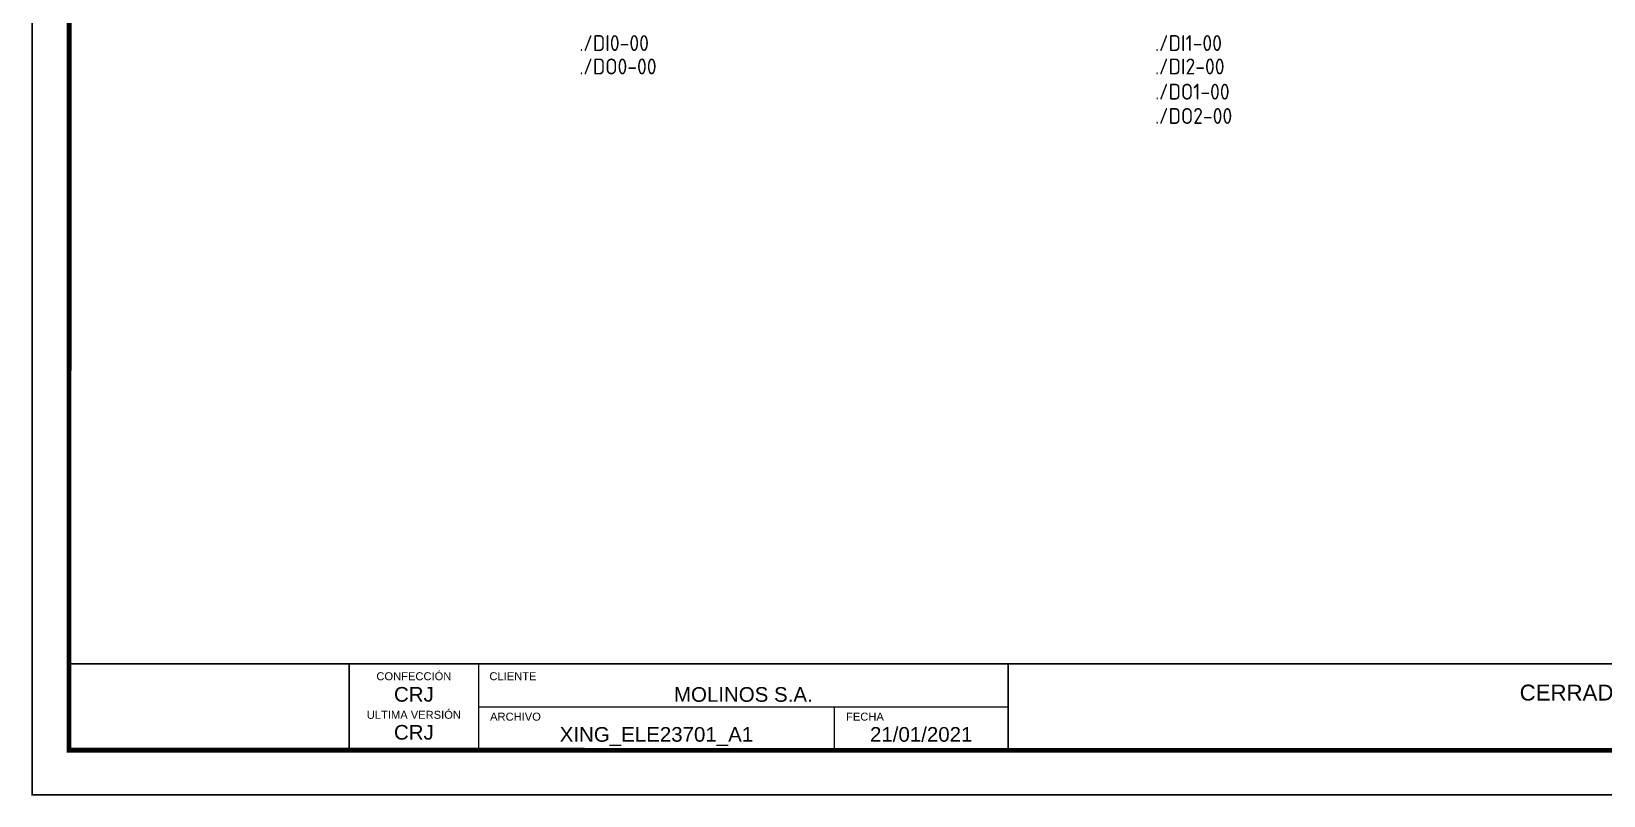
# Model space of a CAD drawing. Header units: millimetres. Extents: x 0 to 420, y 0 to 297.
# Drawn here: x 0 to 247.3, y 0 to 120.1 of the extents above; entities that cross this region are included whole.
import ezdxf
from ezdxf.enums import TextEntityAlignment as Align

# ---------------------------------------------------------------- set-up
doc = ezdxf.new("R2010")
doc.units = ezdxf.units.MM
doc.layers.add('eProC - L2', color=41, linetype='Continuous', lineweight=20)
doc.layers.add('SYMS', color=7, linetype='Continuous')
doc.layers.add('XREF', color=7, linetype='Continuous')
doc.styles.get("Standard").update_dxf_attribs({"font": 'arial.ttf'})
doc.styles.add('WD_IEC', font='ISOCP2.shx', dxfattribs={"width": 0.9, "height": 4})
picture_1 = doc.add_image_def('image1.jpg', size_in_pixel=(564, 174))

# ---------------------------------------------------------------- blocks, each defined once
blk = doc.blocks.new('eproc_rotulo_005')
at = {"layer": 'eProC - L2', "color": 0, "lineweight": 5, "const_width": 0.233}
for points in [[(0.12, 297.12), (420.12, 297.12), (420.12, 0.12), (0.12, 0.12), (0.12, 297.12)], [(5.9, 20.72), (414.37, 20.7)], [(49.98, 7.12), (49.98, 20.72)], [(70.35, 7.12), (70.35, 20.72)], [(153.64, 7.04), (153.64, 20.64)], [(70.35, 13.92), (153.64, 13.92)], [(126.3, 7.12), (126.3, 13.92)]]:
    blk.add_lwpolyline(points, dxfattribs=at)
at = {"layer": 'eProC - L2', "color": 0}
blk.add_lwpolyline([(420.12, 0.12), (420.12, 297.12), (0.12, 297.12), (0.12, 0.12), (420.12, 0.12)], dxfattribs=at)
at = {"layer": 'eProC - L2', "color": 0, "lineweight": 40, "const_width": 0.75}
blk.add_lwpolyline([(5.92, 7.13), (414.37, 7.11), (414.4, 282.24), (5.95, 282.27)], close=True, dxfattribs=at)
at = {"layer": 'eProC - L2', "color": 0, "char_height": 1.2552}
for s, insert, attachment_point in [('{\\fArial|b0|i0|c0|p18;CONFECCIÓN }', (60.16, 18.11), 8), ('{\\fArial|b0|i0|c0|p18;CLIENTE}', (72.05, 18.11), 7), ('{\\fArial|b0|i0|c0|p18;ULTIMA VERSIÓN}', (60.16, 12.05), 8), ('{\\fArial|b0|i0|c0|p18;ARCHIVO}', (72.15, 11.76), 7), ('{\\fArial|b0|i0|c0|p18;FECHA}', (128.15, 11.76), 7)]:
    blk.add_mtext(s, dxfattribs=dict(at, insert=insert, attachment_point=attachment_point))
at = {"layer": 'eProC - L2', "color": 0}
for tag, height, p in [('DESC', 2.5, (262.25, 14.94)), ('CONF', 2.31, (60.16, 14.76)), ('CLIENTE', 2.31, (111.99, 14.74)), ('ULT', 2.31, (60.16, 8.79)), ('ARCH', 2.31, (98.32, 8.46)), ('FECHA', 2.31, (139.97, 8.46)), ('DESC_2', 1.8, (262.25, 10.51))]:
    blk.add_attdef(tag, text='', height=height, dxfattribs=at).set_placement(p, align=Align.CENTER)
for tag, p in [('GR_01', (386.11, 17)), ('PGRAL', (411.35, 17.92)), ('PG_01', (382.35, 11.13)), ('PT', (394.05, 11.13)), ('PAGT', (408.55, 11.13))]:
    blk.add_attdef(tag, text='', height=3, dxfattribs=at).set_placement(p, align=Align.MIDDLE_CENTER)
at = {"layer": 'eProC - L2', "color": 0, "flags": 9}
blk.add_attdef('WD_TB', (0.12, 0.12), '', height=2.5, dxfattribs=at)
at = {"layer": 'eProC - L2', "color": 0}
image = blk.add_image(picture_1, insert=(5.9, 7.12), size_in_units=(44.08, 13.6), dxfattribs=at)
image.dxf.flags = 7
blk = doc.blocks.new('HA2S1_REF')
at = {"insert": (-0.06, -1.16), "char_height": 2.5, "attachment_point": 7, "style": 'WD_IEC'}
blk.add_mtext_dynamic_manual_height_columns('./', width=7.4899, gutter_width=12.5, heights=[0], dxfattribs=at)
at = {"style": 'WD_IEC', "flags": 8}
blk.add_attdef('SIGCODE', (0, 3), '', height=2.5, dxfattribs=at)
at = {"style": 'WD_IEC'}
blk.add_attdef('XREF', (2.04, -1.16), '', height=2.5, dxfattribs=at)
blk.add_attdef('DESC1', text='', height=2.5, dxfattribs=at).set_placement((4.5, -4.1), align=Align.MIDDLE_CENTER)

msp = doc.modelspace()

# ---------------------------------------------------------------- block references
ref = msp.add_blockref('eproc_rotulo_005', (0, 0))
ref.add_attrib('FECHA', '21/01/2021', dxfattribs={"layer": 'eProC - L2', "height": 2.305}).set_placement((139.97, 8.46), align=Align.CENTER)
ref.add_attrib('CLIENTE', 'MOLINOS S.A.', dxfattribs={"layer": 'eProC - L2', "height": 2.3051}).set_placement((111.99, 14.74), align=Align.CENTER)
ref.add_attrib('CONF', 'CRJ', dxfattribs={"layer": 'eProC - L2', "height": 2.305}).set_placement((60.16, 14.76), align=Align.CENTER)
ref.add_attrib('ULT', 'CRJ', dxfattribs={"layer": 'eProC - L2', "height": 2.305}).set_placement((60.16, 8.79), align=Align.CENTER)
ref.add_attrib('DESC', 'CERRADORA DE CAJAS STORK 3', dxfattribs={"layer": 'eProC - L2', "height": 2.5}).set_placement((262.25, 14.94), align=Align.CENTER)
ref.add_attrib('ARCH', 'XING_ELE23701_A1', dxfattribs={"layer": 'eProC - L2', "height": 2.3051}).set_placement((98.32, 8.46), align=Align.CENTER)
at = {"layer": 'SYMS'}
ref = msp.add_blockref('HA2S1_REF', (86.29, 118.21), dxfattribs=at)
ref.add_attrib('XREF', 'DI0-00', (88.33, 117.06), dxfattribs={"layer": 'XREF', "height": 2.5, "style": 'WD_IEC'})
ref = msp.add_blockref('HA2S1_REF', (176.85, 118.21), dxfattribs=at)
ref.add_attrib('XREF', 'DI1-00', (178.89, 117.06), dxfattribs={"layer": 'XREF', "height": 2.5, "style": 'WD_IEC'})
ref = msp.add_blockref('HA2S1_REF', (86.29, 114.54), dxfattribs=at)
ref.add_attrib('XREF', 'DO0-00', (88.33, 113.38), dxfattribs={"layer": 'XREF', "height": 2.5, "style": 'WD_IEC'})
ref = msp.add_blockref('HA2S1_REF', (176.85, 114.54), dxfattribs=at)
ref.add_attrib('XREF', 'DI2-00', (178.89, 113.38), dxfattribs={"layer": 'XREF', "height": 2.5, "style": 'WD_IEC'})
ref = msp.add_blockref('HA2S1_REF', (176.85, 110.58), dxfattribs=at)
ref.add_attrib('XREF', 'DO1-00', (178.89, 109.42), dxfattribs={"layer": 'XREF', "height": 2.5, "style": 'WD_IEC'})
ref = msp.add_blockref('HA2S1_REF', (176.85, 106.76), dxfattribs=at)
ref.add_attrib('XREF', 'DO2-00', (178.89, 105.6), dxfattribs={"layer": 'XREF', "height": 2.5, "style": 'WD_IEC'})

doc.saveas('drawing.dxf')
